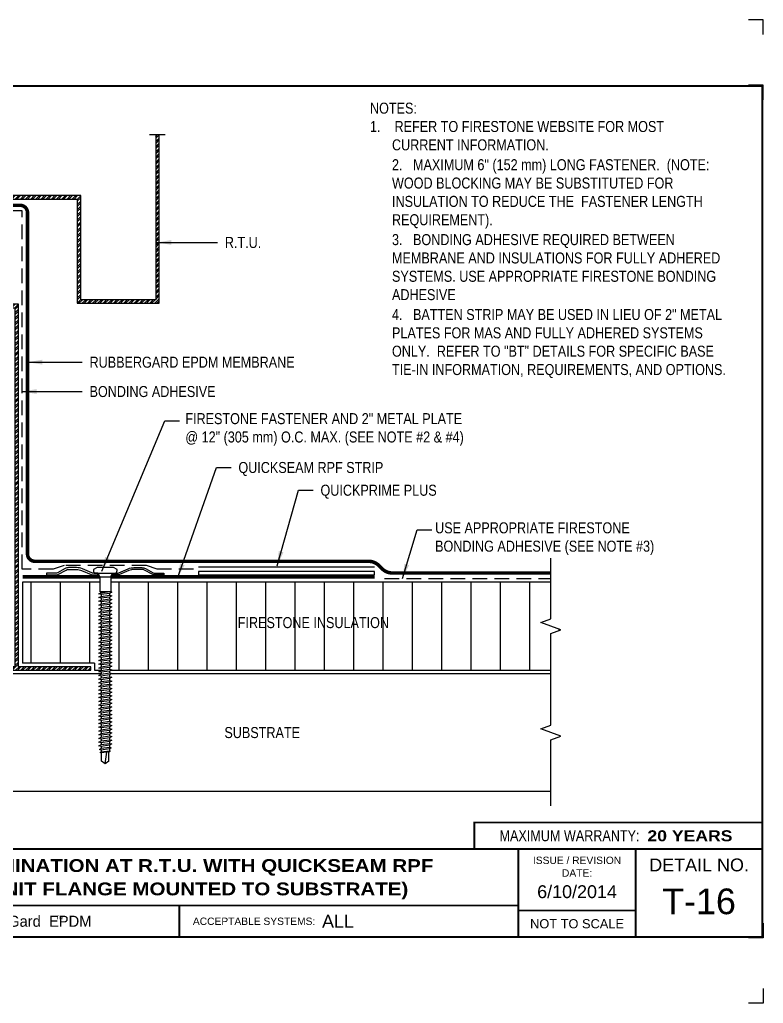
# Model space of a CAD drawing. Header units: inches. Extents: x 299.4 to 319.5, y -94.6 to -77.9.
# Drawn here: x 306.8 to 319.48, y -94.63 to -77.87 of the extents above; entities that cross this region are included whole.
import ezdxf
from ezdxf.enums import TextEntityAlignment as Align

# ---------------------------------------------------------------- set-up
doc = ezdxf.new("R2010")
doc.units = ezdxf.units.IN
doc.header["$MEASUREMENT"] = 0
doc.linetypes.add('HIDDEN', pattern=[0.375, 0.25, -0.125])
doc.layers.get('0').update_dxf_attribs({"linetype": 'CONTINUOUS'})
doc.layers.get('DEFPOINTS').update_dxf_attribs({"linetype": 'CONTINUOUS'})
for name, color, linetype in [('FSBP-ACCESSORY-FIRESTONE', 7, 'CONTINUOUS'), ('FSBP-ACCESSORY-OTHER', 7, 'CONTINUOUS'), ('FSBP-ADHESIVE', 1, 'HIDDEN'), ('FSBP-ANNO-NOTE', 7, 'CONTINUOUS'), ('FSBP-INSULATION', 7, 'CONTINUOUS'), ('FSBP-MEMBRANE', 7, 'CONTINUOUS'), ('FSBP-SUBSTRATE-GENERIC', 9, 'CONTINUOUS'), ('FSBP-TTLB', 7, 'CONTINUOUS'), ('FSBP-TTLB-BORDER', 7, 'CONTINUOUS'), ('FSBP-TTLB-TEXT', 7, 'CONTINUOUS')]:
    doc.layers.add(name, color=color, linetype=linetype)
doc.styles.add('FSBP_ARIAL', font='arial.ttf')
doc.styles.add('FSBP_ARIAL_BOLD', font='')
doc.styles.add('FSBP_ARIAL_NAR', font='ARIALN.TTF')
doc.styles.add('FSBP_BANKGOTHIC', font='bgothm.ttf')
doc.styles.get('FSBP_ARIAL_BOLD').set_extended_font_data('Arial Black')
doc.linetypes.add('ZIGZAG', pattern='A,0.0001,-0.2,[131,ltypeshp.shx,S=0.2,R=0,X=-0.2,Y=0],-0.4,[131,ltypeshp.shx,S=0.2,R=180,X=0.2,Y=0],-0.2', length=0.8001)
doc.dimstyles.new('FSBP-LEADER', dxfattribs={"dimtxt": 0.1875, "dimasz": 0.25, "dimexe": 0.0625, "dimexo": 0.125, "dimgap": 0.125, "dimtad": 0, "dimtih": 1, "dimtoh": 1, "dimdec": 4, "dimzin": 0, "dimdsep": 46, "dimlunit": 4, "dimtxsty": 'FSBP_ARIAL_NAR', "dimcen": 0.09375, "dimclrd": 256, "dimclre": 256, "dimclrt": 256, "dimadec": 0, "dimazin": 0, "dimtfac": 1, "dimtdec": 4, "dimtofl": 0, "dimtmove": 0, "dimatfit": 3, "dimfxl": 1, "dimtolj": 1, "dimtzin": 0, "dimlwd": -1, "dimlwe": -1, "dimarcsym": 0})

# ---------------------------------------------------------------- blocks, each defined once
blk = doc.blocks.new('TTLB-EPDM_2')
at = {"layer": 'DEFPOINTS', "linetype": 'Continuous', "ltscale": 1.75}
for points in [[(20.01562500000003, 13.88083333333333), (20.01562500000003, 14.13083333333333), (19.76562500000003, 14.13083333333333)], [(20.01562500000003, -2.380833333333342), (20.01562500000003, -2.630833333333342), (19.76562500000003, -2.630833333333342)]]:
    blk.add_lwpolyline(points, dxfattribs=at)
at = {"layer": 'DEFPOINTS', "color": 1}
for points in [[(20.015625, 12.765625), (20.015625, 13.015625), (19.765625, 13.015625)], [(20.015625, -1.265625), (20.015625, -1.515625), (19.765625, -1.515625)]]:
    blk.add_lwpolyline(points, dxfattribs=at)
at = {"layer": 'FSBP-TTLB', "const_width": 0.03125}
blk.add_lwpolyline([(15.09028770518938, 0), (20, 0), (20, 0.4512598240669945), (15.09028770518938, 0.4512598240669945)], close=True, dxfattribs=at)
for points in [[(0, 0), (0, -1.5), (20, -1.5), (20, 0), (0, 0)], [(15.84028770518938, 0), (15.84028770518938, -0.9643749050531198)], [(17.84110496735593, 0), (17.84110496735593, -1.5)], [(20, 0), (20, -1.5)], [(4.825208527206769, -0.9643749050531198), (15.84028770518938, -0.9643749050531198)], [(15.84028770518938, -0.9643749050531198), (15.84028770518938, -1.5)], [(15.84028770518938, -1.048740175933006), (17.84110496735593, -1.048740175933006)]]:
    blk.add_lwpolyline(points, dxfattribs=at)
at = {"layer": 'FSBP-TTLB-BORDER', "const_width": 0.03125}
blk.add_lwpolyline([(20, 0), (20, 13), (0, 13), (0, 0)], dxfattribs=at)
at = {"layer": 'FSBP-TTLB-TEXT', "const_width": 0.03125}
blk.add_lwpolyline([(10.06152282927678, -0.9643749050531198), (10.06152282927678, -1.5)], dxfattribs=at)
at = {"layer": 'FSBP-TTLB-TEXT', "style": 'FSBP_ARIAL_NAR'}
blk.add_text('MAXIMUM WARRANTY:', height=0.1875, dxfattribs=at).set_placement((17.90516569312837, 0.2256299120335257), align=Align.MIDDLE_RIGHT)
at = {"layer": 'FSBP-TTLB-TEXT'}
for s, height, style, p in [('ISSUE / REVISION', 0.125, 'FSBP_ARIAL', (16.84069633627263, -0.1938496373466023)), ('DETAIL NO.', 0.21875, 'FSBP_ARIAL', (18.92055248367797, -0.2724398367368792)), ('DATE:', 0.125, 'FSBP_ARIAL', (16.84069633627263, -0.409973105348854)), ('RubberGard  EPDM', 0.1875, 'FSBP_BANKGOTHIC', (7.443365678241776, -1.23218745252656)), ('TM', 0.0625, 'FSBP_BANKGOTHIC', (8.023397742165457, -1.169706269210366)), ('NOT TO SCALE', 0.15625, 'FSBP_ARIAL', (16.84069633627263, -1.274370087966503))]:
    blk.add_text(s, height=height, dxfattribs=dict(at, style=style)).set_placement(p, align=Align.MIDDLE_CENTER)
at = {"layer": 'FSBP-TTLB-TEXT', "style": 'FSBP_ARIAL'}
blk.add_text('ACCEPTABLE SYSTEMS:', height=0.125, dxfattribs=at).set_placement((10.29281281591562, -1.23218745252656), align=Align.MIDDLE_LEFT)
at = {"layer": 'FSBP-TTLB-TEXT'}
for tag, height, style, p in [('MAXIMUM_WARRANTY', 0.1875, 'FSBP_ARIAL_BOLD', (18.03987100774941, 0.2240244307510579)), ('ACCPT_SYSTEMS', 0.21875, 'FSBP_ARIAL', (12.49438170418193, -1.23218745252656))]:
    blk.add_attdef(tag, text='', height=height, dxfattribs=dict(at, style=style)).set_placement(p, align=Align.MIDDLE_LEFT)
for tag, height, style, p in [('DETAIL_DESCP_LINE_1', 0.21875, 'FSBP_ARIAL_BOLD', (10.33118450231211, -0.2831249841755152)), ('DETAIL_DESCP_LINE_2', 0.21875, 'FSBP_ARIAL_BOLD', (10.33118450231211, -0.6812499208775904)), ('ISSUE_REV_DATE', 0.21875, 'FSBP_ARIAL', (16.84069633627263, -0.7282559425942452)), ('DETAIL_NUMBER', 0.4375, 'FSBP_ARIAL', (18.91941590748775, -0.8931630692489421))]:
    blk.add_attdef(tag, text='', height=height, dxfattribs=dict(at, style=style)).set_placement(p, align=Align.MIDDLE_CENTER)
blk = doc.blocks.new('FSBP_AP_FASTENER_01')
at = {"layer": 'FSBP-ACCESSORY-FIRESTONE'}
for p, q in [((-0.125, 0.04849224421338505), (-0.09375, -0.01400775578661495)), ((0.09375, -0.01400775578661495), (0.125, 0.04849224421338505)), ((-0.09375, -0.01400775578661495), (-0.09375, -0.264007755786615)), ((-0.09375, -0.01400775578661495), (0.09375, -0.01400775578661495)), ((0.09375, -0.01400775578661495), (0.09375, -0.264007755786615)), ((-0.09375, -0.264007755786615), (-0.0703125, -0.2840970415008996)), ((-0.0703125, -0.3156643085181585), (-0.0703125, -0.3472315755354103)), ((0.0703125, -0.2955750228038667), (0.0703125, -0.3271422898211327)), ((-0.0703125, -0.3787988425526763), (-0.0703125, -0.410366109569928)), ((-0.0703125, -0.4419333765871798), (-0.0703125, -0.4735006436044458)), ((0.0703125, -0.3587095568383845), (0.0703125, -0.3902768238556433)), ((0.0703125, -0.4218440908729022), (0.0703125, -0.453411357890154)), ((0.0703125, -0.4849786249074128), (0.0703125, -0.5165458919246717)), ((-0.0703125, -0.5050679106216975), (-0.0703125, -0.5366351776389564)), ((-0.0703125, -0.5682024446562153), (-0.0703125, -0.599769711673467)), ((-0.0703125, -0.631336978690733), (-0.0703125, -0.6629042457079848)), ((0.0703125, -0.5481131589419235), (0.0703125, -0.5796804259591894)), ((0.0703125, -0.6112476929764412), (0.0703125, -0.6428149599937001)), ((-0.0703125, -0.6944715127252366), (-0.0703125, -0.7260387797425025)), ((-0.0703125, -0.7576060467597543), (-0.0703125, -0.7891733137770132)), ((-0.0703125, -0.820740580794272), (-0.0703125, -0.8523078478115238)), ((0.0703125, -0.674382227010959), (0.0703125, -0.7059494940282107)), ((0.0703125, -0.7375167610454696), (0.0703125, -0.7690840280627285)), ((0.0703125, -0.8006512950799802), (0.0703125, -0.8322185620972462)), ((-0.0703125, -0.8838751148287898), (-0.0703125, -0.9154423818460415)), ((-0.0703125, -0.9470096488632933), (-0.0703125, -0.9785769158805593)), ((0.0703125, -0.863785829114498), (0.0703125, -0.8953530961317568)), ((0.0703125, -0.9269203631490157), (0.0703125, -0.9584876301662675)), ((0.0703125, -0.9900548971835264), (0.0703125, -1.021622164200785)), ((-0.0703125, -1.010144182897811), (-0.0703125, -1.04171144991507)), ((-0.0703125, -1.073278716932329), (-0.0703125, -1.104845983949581)), ((-0.0703125, -1.136413250966847), (-0.0703125, -1.167980517984098)), ((0.0703125, -1.053189431218037), (0.0703125, -1.084756698235303)), ((0.0703125, -1.116323965252555), (0.0703125, -1.147891232269814)), ((-0.0703125, -1.19954778500135), (-0.0703125, -1.231115052018616)), ((-0.0703125, -1.262682319035868), (-0.0703125, -1.294249586053127)), ((-0.0703125, -1.325816853070386), (-0.0703125, -1.357384120087637)), ((0.0703125, -1.179458499287072), (0.0703125, -1.211025766304324)), ((0.0703125, -1.242593033321583), (0.0703125, -1.274160300338842)), ((0.0703125, -1.305727567356094), (0.0703125, -1.33729483437336)), ((-0.0703125, -1.388951387104903), (-0.0703125, -1.420518654122155)), ((-0.0703125, -1.452085921139407), (-0.0703125, -1.483653188156673)), ((0.0703125, -1.368862101390611), (0.0703125, -1.40042936840787)), ((0.0703125, -1.431996635425129), (0.0703125, -1.463563902442381)), ((0.0703125, -1.49513116945964), (0.0703125, -1.526698436476899)), ((-0.0703125, -1.515220455173925), (-0.0703125, -1.546787722191183)), ((-0.0703125, -1.578354989208442), (-0.0703125, -1.609922256225694)), ((-0.0703125, -1.64148952324296), (-0.0703125, -1.673056790260212)), ((0.0703125, -1.558265703494151), (0.0703125, -1.589832970511416)), ((0.0703125, -1.621400237528668), (0.0703125, -1.652967504545927)), ((-0.0703125, -1.704624057277464), (-0.0703125, -1.73619132429473)), ((-0.0703125, -1.767758591311981), (-0.0703125, -1.79932585832924)), ((-0.0703125, -1.830893125346499), (-0.0703125, -1.862460392363751)), ((0.0703125, -1.684534771563186), (0.0703125, -1.716102038580438)), ((0.0703125, -1.747669305597697), (0.0703125, -1.779236572614955)), ((0.0703125, -1.810803839632207), (0.0703125, -1.842371106649473)), ((-0.0703125, -1.894027659381017), (-0.0703125, -1.925594926398269)), ((-0.0703125, -1.95716219341552), (-0.0703125, -1.988729460432786)), ((0.0703125, -1.873938373666725), (0.0703125, -1.905505640683984)), ((0.0703125, -1.937072907701243), (0.0703125, -1.968640174718495)), ((0.0703125, -2.000207441735753), (0.0703125, -2.031774708753012)), ((-0.0703125, -2.020296727450038), (-0.0703125, -2.051863994467297)), ((-0.0703125, -2.083431261484556), (-0.0703125, -2.114998528501808)), ((-0.0703125, -2.146565795519074), (-0.0703125, -2.178133062536325)), ((0.0703125, -2.063341975770264), (0.0703125, -2.09490924278753)), ((0.0703125, -2.126476509804782), (0.0703125, -2.158043776822041)), ((-0.0703125, -2.209700329553577), (-0.0703125, -2.241267596570843)), ((-0.0703125, -2.272834863588095), (-0.0703125, -2.304402130605354)), ((-0.0703125, -2.335969397622613), (-0.0703125, -2.367536664639864)), ((0.0703125, -2.189611043839299), (0.0703125, -2.221178310856551)), ((0.0703125, -2.25274557787381), (0.0703125, -2.284312844891069)), ((0.0703125, -2.315880111908321), (0.0703125, -2.347447378925587)), ((-0.0703125, -2.39910393165713), (-0.0703125, -2.430671198674382)), ((-0.0703125, -2.462238465691634), (-0.0703125, -2.4938057327089)), ((0.0703125, -2.379014645942839), (0.0703125, -2.410581912960097)), ((0.0703125, -2.442149179977356), (0.0703125, -2.473716446994608)), ((0.0703125, -2.505283714011867), (0.0703125, -2.536850981029126)), ((-0.0703125, -2.525372999726152), (-0.0703125, -2.55694026674341)), ((-0.0703125, -2.588507533760669), (-0.0703125, -2.620074800777921)), ((-0.0703125, -2.651642067795187), (-0.0703125, -2.683209334812439)), ((0.0703125, -2.568418248046378), (0.0703125, -2.599985515063644)), ((0.0703125, -2.631552782080895), (0.0703125, -2.663120049098154)), ((-0.0703125, -2.714776601829691), (-0.0703125, -2.746343868846957)), ((-0.0703125, -2.777911135864208), (-0.0703125, -2.809478402881467)), ((-0.0703125, -2.841045669898726), (-0.0703125, -2.872612936915978)), ((0.0703125, -2.694687316115413), (0.0703125, -2.726254583132665)), ((0.0703125, -2.757821850149924), (0.0703125, -2.789389117167183)), ((0.0703125, -2.820956384184434), (0.0703125, -2.8525236512017)), ((-0.0703125, -2.904180203933244), (-0.0703125, -2.935747470950496)), ((-0.0703125, -2.967314737967747), (-0.0703125, -2.998882004985013)), ((-0.0625, -3.154632755786622), (-0.0625, -3.013549567065063)), ((0, -3.201507755786615), (0.02460623630038583, -3.00110581902215)), ((0.0625, -3.154632755786601), (0.0625, -2.995692424207924)), ((0.0703125, -2.884090918218952), (0.0703125, -2.915658185236211)), ((0.0703125, -2.94722545225347), (0.0703125, -2.978792719270722)), ((0, -3.201507755786615), (-0.06250000000001421, -3.154632755786615)), ((0.0625, -3.154632755786615), (0, -3.201507755786615))]:
    blk.add_line(p, q, dxfattribs=at)
blk.add_lwpolyline([(0.1875, 0.04849224421338505, 0.1250000000000271), (0.203125, 0.110992244213385), (0.140625, 0.142242244213385), (-0.140625, 0.142242244213385), (-0.203125, 0.110992244213385, 0.1250000000000271), (-0.1875, 0.04849224421338505)], format="xyb", close=True, dxfattribs=at)
for points in [[(-0.109375, -0.3054610321523867), (-0.0703125, -0.2840970415008996), (0.0703125, -0.264007755786615), (0.109375, -0.2742110321523867), (0.0703125, -0.2955750228038667), (-0.0703125, -0.3156643085181585)], [(-0.109375, -0.3685955661869045), (-0.0703125, -0.3472315755354103), (0.0703125, -0.3271422898211327), (0.109375, -0.3373455661869045), (0.0703125, -0.3587095568383845), (-0.0703125, -0.3787988425526763)], [(-0.109375, -0.431730100221408), (-0.0703125, -0.410366109569928), (0.0703125, -0.3902768238556433), (0.109375, -0.400480100221408), (0.0703125, -0.4218440908729022), (-0.0703125, -0.4419333765871798)], [(-0.109375, -0.4948646342559258), (-0.0703125, -0.4735006436044458), (0.0703125, -0.453411357890154), (0.109375, -0.4636146342559258), (0.0703125, -0.4849786249074128), (-0.0703125, -0.5050679106216975)], [(-0.109375, -0.5579991682904435), (-0.0703125, -0.5366351776389564), (0.0703125, -0.5165458919246717), (0.109375, -0.5267491682904435), (0.0703125, -0.5481131589419235), (-0.0703125, -0.5682024446562153)], [(-0.109375, -0.6211337023249612), (-0.0703125, -0.599769711673467), (0.0703125, -0.5796804259591894), (0.109375, -0.5898837023249612), (0.0703125, -0.6112476929764412), (-0.0703125, -0.631336978690733)], [(-0.109375, -0.6842682363594648), (-0.0703125, -0.6629042457079848), (0.0703125, -0.6428149599937001), (0.109375, -0.6530182363594648), (0.0703125, -0.674382227010959), (-0.0703125, -0.6944715127252366)], [(-0.109375, -0.7474027703939825), (-0.0703125, -0.7260387797425025), (0.0703125, -0.7059494940282107), (0.109375, -0.7161527703939825), (0.0703125, -0.7375167610454696), (-0.0703125, -0.7576060467597543)], [(-0.109375, -0.8105373044285002), (-0.0703125, -0.7891733137770132), (0.0703125, -0.7690840280627285), (0.109375, -0.7792873044285002), (0.0703125, -0.8006512950799802), (-0.0703125, -0.820740580794272)], [(-0.109375, -0.873671838463018), (-0.0703125, -0.8523078478115238), (0.0703125, -0.8322185620972462), (0.109375, -0.842421838463018), (0.0703125, -0.863785829114498), (-0.0703125, -0.8838751148287898)], [(-0.109375, -0.9368063724975215), (-0.0703125, -0.9154423818460415), (0.0703125, -0.8953530961317568), (0.109375, -0.9055563724975215), (0.0703125, -0.9269203631490157), (-0.0703125, -0.9470096488632933)], [(-0.109375, -0.9999409065320393), (-0.0703125, -0.9785769158805593), (0.0703125, -0.9584876301662675), (0.109375, -0.9686909065320393), (0.0703125, -0.9900548971835264), (-0.0703125, -1.010144182897811)], [(-0.109375, -1.063075440566557), (-0.0703125, -1.04171144991507), (0.0703125, -1.021622164200785), (0.109375, -1.031825440566557), (0.0703125, -1.053189431218037), (-0.0703125, -1.073278716932329)], [(-0.109375, -1.126209974601075), (-0.0703125, -1.104845983949581), (0.0703125, -1.084756698235303), (0.109375, -1.094959974601075), (0.0703125, -1.116323965252555), (-0.0703125, -1.136413250966847)], [(-0.109375, -1.189344508635578), (-0.0703125, -1.167980517984098), (0.0703125, -1.147891232269814), (0.109375, -1.158094508635578), (0.0703125, -1.179458499287072), (-0.0703125, -1.19954778500135)], [(-0.109375, -1.252479042670096), (-0.0703125, -1.231115052018616), (0.0703125, -1.211025766304324), (0.109375, -1.221229042670096), (0.0703125, -1.242593033321583), (-0.0703125, -1.262682319035868)], [(-0.109375, -1.315613576704614), (-0.0703125, -1.294249586053127), (0.0703125, -1.274160300338842), (0.109375, -1.284363576704614), (0.0703125, -1.305727567356094), (-0.0703125, -1.325816853070386)], [(-0.109375, -1.378748110739132), (-0.0703125, -1.357384120087637), (0.0703125, -1.33729483437336), (0.109375, -1.347498110739132), (0.0703125, -1.368862101390611), (-0.0703125, -1.388951387104903)], [(-0.109375, -1.441882644773635), (-0.0703125, -1.420518654122155), (0.0703125, -1.40042936840787), (0.109375, -1.410632644773635), (0.0703125, -1.431996635425129), (-0.0703125, -1.452085921139407)], [(-0.109375, -1.505017178808153), (-0.0703125, -1.483653188156673), (0.0703125, -1.463563902442381), (0.109375, -1.473767178808153), (0.0703125, -1.49513116945964), (-0.0703125, -1.515220455173925)], [(-0.109375, -1.568151712842671), (-0.0703125, -1.546787722191183), (0.0703125, -1.526698436476899), (0.109375, -1.536901712842671), (0.0703125, -1.558265703494151), (-0.0703125, -1.578354989208442)], [(-0.109375, -1.631286246877188), (-0.0703125, -1.609922256225694), (0.0703125, -1.589832970511416), (0.109375, -1.600036246877188), (0.0703125, -1.621400237528668), (-0.0703125, -1.64148952324296)], [(-0.109375, -1.694420780911692), (-0.0703125, -1.673056790260212), (0.0703125, -1.652967504545927), (0.109375, -1.663170780911692), (0.0703125, -1.684534771563186), (-0.0703125, -1.704624057277464)], [(-0.109375, -1.75755531494621), (-0.0703125, -1.73619132429473), (0.0703125, -1.716102038580438), (0.109375, -1.72630531494621), (0.0703125, -1.747669305597697), (-0.0703125, -1.767758591311981)], [(-0.109375, -1.820689848980727), (-0.0703125, -1.79932585832924), (0.0703125, -1.779236572614955), (0.109375, -1.789439848980727), (0.0703125, -1.810803839632207), (-0.0703125, -1.830893125346499)], [(-0.109375, -1.883824383015245), (-0.0703125, -1.862460392363751), (0.0703125, -1.842371106649473), (0.109375, -1.852574383015245), (0.0703125, -1.873938373666725), (-0.0703125, -1.894027659381017)], [(-0.109375, -1.946958917049749), (-0.0703125, -1.925594926398269), (0.0703125, -1.905505640683984), (0.109375, -1.915708917049749), (0.0703125, -1.937072907701243), (-0.0703125, -1.95716219341552)], [(-0.109375, -2.010093451084266), (-0.0703125, -1.988729460432786), (0.0703125, -1.968640174718495), (0.109375, -1.978843451084266), (0.0703125, -2.000207441735753), (-0.0703125, -2.020296727450038)], [(-0.109375, -2.073227985118784), (-0.0703125, -2.051863994467297), (0.0703125, -2.031774708753012), (0.109375, -2.041977985118784), (0.0703125, -2.063341975770264), (-0.0703125, -2.083431261484556)], [(-0.109375, -2.136362519153302), (-0.0703125, -2.114998528501808), (0.0703125, -2.09490924278753), (0.109375, -2.105112519153302), (0.0703125, -2.126476509804782), (-0.0703125, -2.146565795519074)], [(-0.109375, -2.199497053187805), (-0.0703125, -2.178133062536325), (0.0703125, -2.158043776822041), (0.109375, -2.168247053187805), (0.0703125, -2.189611043839299), (-0.0703125, -2.209700329553577)], [(-0.109375, -2.262631587222323), (-0.0703125, -2.241267596570843), (0.0703125, -2.221178310856551), (0.109375, -2.231381587222323), (0.0703125, -2.25274557787381), (-0.0703125, -2.272834863588095)], [(-0.109375, -2.325766121256841), (-0.0703125, -2.304402130605354), (0.0703125, -2.284312844891069), (0.109375, -2.294516121256841), (0.0703125, -2.315880111908321), (-0.0703125, -2.335969397622613)], [(-0.109375, -2.388900655291359), (-0.0703125, -2.367536664639864), (0.0703125, -2.347447378925587), (0.109375, -2.357650655291359), (0.0703125, -2.379014645942839), (-0.0703125, -2.39910393165713)], [(-0.109375, -2.452035189325862), (-0.0703125, -2.430671198674382), (0.0703125, -2.410581912960097), (0.109375, -2.420785189325862), (0.0703125, -2.442149179977356), (-0.0703125, -2.462238465691634)], [(-0.109375, -2.51516972336038), (-0.0703125, -2.4938057327089), (0.0703125, -2.473716446994608), (0.109375, -2.48391972336038), (0.0703125, -2.505283714011867), (-0.0703125, -2.525372999726152)], [(-0.109375, -2.578304257394898), (-0.0703125, -2.55694026674341), (0.0703125, -2.536850981029126), (0.109375, -2.547054257394898), (0.0703125, -2.568418248046378), (-0.0703125, -2.588507533760669)], [(-0.109375, -2.641438791429415), (-0.0703125, -2.620074800777921), (0.0703125, -2.599985515063644), (0.109375, -2.610188791429415), (0.0703125, -2.631552782080895), (-0.0703125, -2.651642067795187)], [(-0.109375, -2.704573325463919), (-0.0703125, -2.683209334812439), (0.0703125, -2.663120049098154), (0.109375, -2.673323325463919), (0.0703125, -2.694687316115413), (-0.0703125, -2.714776601829691)], [(-0.109375, -2.767707859498437), (-0.0703125, -2.746343868846957), (0.0703125, -2.726254583132665), (0.109375, -2.736457859498437), (0.0703125, -2.757821850149924), (-0.0703125, -2.777911135864208)], [(-0.109375, -2.830842393532954), (-0.0703125, -2.809478402881467), (0.0703125, -2.789389117167183), (0.109375, -2.799592393532954), (0.0703125, -2.820956384184434), (-0.0703125, -2.841045669898726)], [(-0.109375, -2.893976927567472), (-0.0703125, -2.872612936915978), (0.0703125, -2.8525236512017), (0.109375, -2.862726927567472), (0.0703125, -2.884090918218952), (-0.0703125, -2.904180203933244)], [(-0.099609375, -2.955716372316267), (-0.0703125, -2.935747470950496), (0.0703125, -2.915658185236211), (0.099609375, -2.927256550887698), (0.0703125, -2.94722545225347), (-0.0703125, -2.967314737967747)], [(-0.0849609375, -3.008866455667892), (-0.0703125, -2.998882004985013), (0.0703125, -2.978792719270722), (0.0849609375, -2.984591902096462), (0.0703125, -2.994576352779355), (-0.0703125, -3.014665638493632)]]:
    blk.add_lwpolyline(points, close=True, dxfattribs=at)
blk.add_lwpolyline([(-0.09375, -0.264007755786615), (0.09375, -0.264007755786615)], dxfattribs=at)
blk = doc.blocks.new('FSBP_AP_FASTENER_W_2inPLATE_1')
blk.add_line((-0.125, 0.03125), (0.125, 0.03125))
at = {"layer": 'FSBP-ACCESSORY-FIRESTONE'}
for p, q in [((-0.125, 0), (-0.109375, 0)), ((0.125, 0), (0.1093749999999858, 0))]:
    blk.add_line(p, q, dxfattribs=at)
for points in [[(-1, 0), (-0.8440621258972953, 0, 0.125489241710454), (-0.7991697386460004, 0.01144729003925704), (-0.6692681354566616, 0.08230270996074296, -0.1254892417105026), (-0.6243757482053525, 0.09375), (-0.4888144254886129, 0.09375, -0.1015700823222099), (-0.4026445789244235, 0.07606297531646078), (-0.24285132786963, 0.007580153435810644, 0.1015700823222143), (-0.2059213936278326, 0), (-0.125, 0), (-0.125, 0.03125), (-0.2059213936278326, 0.03125, -0.1015700823222341), (-0.2305413497890356, 0.03630343562389271), (-0.3903346008438291, 0.1047862575045144, 0.1015700823222067), (-0.4888144254886129, 0.125), (-0.6243757482053525, 0.125, 0.1254892417105185), (-0.6842322645404408, 0.109736946614305), (-0.8141338677297654, 0.0388815266928475, -0.1254892417104541), (-0.8440621258972953, 0.03125), (-1, 0.03125)], [(1, 0), (0.8440621258972953, 0, -0.125489241710454), (0.7991697386460004, 0.01144729003925704), (0.6692681354566616, 0.08230270996074296, 0.1254892417105026), (0.6243757482053525, 0.09375), (0.4888144254886129, 0.09375, 0.1015700823222099), (0.4026445789244235, 0.07606297531646078), (0.24285132786963, 0.007580153435810644, -0.1015700823222143), (0.2059213936278326, 0), (0.125, 0), (0.125, 0.03125), (0.2059213936278326, 0.03125, 0.1015700823222341), (0.2305413497890356, 0.03630343562389271), (0.3903346008438291, 0.1047862575045144, -0.1015700823222067), (0.4888144254886129, 0.125), (0.6243757482053525, 0.125, -0.1254892417105185), (0.6842322645404408, 0.109736946614305), (0.8141338677297654, 0.0388815266928475, 0.1254892417104541), (0.8440621258972953, 0.03125), (1, 0.03125)]]:
    blk.add_lwpolyline(points, format="xyb", close=True, dxfattribs=at)
blk.add_blockref('FSBP_AP_FASTENER_01', (0, -0.01724224421337794), dxfattribs=at)

msp = doc.modelspace()

# ---------------------------------------------------------------- hatches: boundary and pattern name
at = {"layer": 'FSBP-ACCESSORY-OTHER'}
h = msp.add_hatch(dxfattribs=at)
h.set_pattern_fill('STEEL', color=256, scale=0.5, style=0)
h.set_pattern_definition([(45, (65.85998387560076, -35.0947992979836), (-0.04419417382415922, 0.04419417382415922), []), (45, (65.85998387560076, -35.0635492979836), (-0.04419417382415922, 0.04419417382415922), [])])
h.paths.add_polyline_path([(307.8432450588166, -80.86882003694359), (304.0695033945602, -80.86882003694373), (304.0695033945602, -80.92882003694376), (307.7832450588166, -80.92882003694353), (307.7832450588166, -82.70124418268944), (309.1822450614783, -82.70124418268946), (309.1822450614783, -79.83315241953926), (309.1222450614783, -79.83315241953929), (309.1222450614782, -82.64124418268946), (307.8432450588166, -82.64124418268943)])
h = msp.add_hatch(dxfattribs=at)
h.set_pattern_fill('STEEL', color=256, scale=0.5, style=0)
h.set_pattern_definition([(45, (44, -35.02333333333328), (-0.04419417382415922, 0.04419417382415922), []), (45, (44, -34.99208333333328), (-0.04419417382415922, 0.04419417382415922), [])])
h.paths.add_polyline_path([(308.0176413035462, -88.8949741853608), (306.7832450588167, -88.8949741853608), (306.7832450588167, -82.71835401884046), (305.1007450588166, -82.71835401884046), (305.1007450588166, -83.21835401884046), (305.1607450588166, -83.21835401884044), (305.1607450588166, -82.77835401884046), (306.7232450588166, -82.77835401884046), (306.7232450588166, -88.89497418536078), (305.1607450588166, -88.89497418536077), (305.1607450588167, -88.4237241853608), (305.1007450588165, -88.4237241853608), (305.1007450588166, -88.95497418536068), (308.0176413035462, -88.9549741853607)])
at = {"layer": 'FSBP-INSULATION'}
h = msp.add_hatch(dxfattribs=at)
h.set_pattern_fill('LINE', color=256, scale=4, angle=90, style=0)
h.set_pattern_definition([(90, (21.99999999999994, -52.53499999999993), (-0.5, 3.061515884555943e-17), [])])
h.paths.add_polyline_path([(308.3563913035462, -87.45497418536071), (308.3563913035462, -87.60260390696678), (308.3720163035463, -87.6066852175131), (308.3329538035463, -87.62804920816455), (308.3329538035462, -87.65961647518183), (308.3720163035462, -87.66981975154762), (308.3329538035462, -87.69118374219909), (308.3329538035462, -87.72275100921635), (308.3720163035462, -87.73295428558211), (308.3329538035462, -87.75431827623362), (308.3329538035462, -87.78588554325086), (308.3720163035462, -87.79608881961663), (308.3329538035462, -87.81745281026815), (308.3329538035462, -87.84902007728539), (308.3720163035463, -87.85922335365115), (308.3329538035463, -87.88058734430257), (308.3329538035462, -87.91215461131989), (308.3720163035462, -87.92235788768568), (308.3329538035462, -87.9437218783371), (308.3329538035462, -87.97528914535442), (308.3720163035462, -87.98549242172017), (308.3329538035462, -88.00685641237166), (308.3329538035462, -88.03842367938893), (308.3720163035462, -88.04862695575468), (308.3329538035462, -88.06999094640622), (308.3329538035462, -88.10155821342343), (308.3720163035462, -88.11176148978919), (308.3329538035463, -88.1331254804407), (308.3329538035462, -88.16469274745796), (308.3720163035462, -88.17489602382373), (308.3329538035462, -88.1962600144752), (308.3329538035462, -88.22782728149247), (308.3720163035462, -88.23803055785822), (308.3329538035462, -88.25939454850973), (308.3329538035462, -88.29096181552698), (308.3720163035462, -88.30116509189276), (308.3329538035462, -88.32252908254424), (308.3329538035462, -88.35409634956149), (308.3720163035462, -88.36429962592726), (308.3329538035463, -88.38566361657871), (308.3329538035462, -88.41723088359602), (308.3720163035462, -88.42743415996178), (308.3329538035462, -88.44879815061324), (308.3329538035462, -88.48036541763052), (308.3720163035462, -88.4905686939963), (308.3329538035462, -88.51193268464779), (308.3329538035462, -88.54349995166504), (308.3720163035462, -88.5537032280308), (308.3329538035462, -88.57506721868229), (308.3329538035462, -88.60663448569954), (308.3720163035462, -88.61683776206532), (308.3329538035462, -88.63820175271675), (308.3329538035462, -88.66976901973408), (308.3720163035463, -88.67997229609983), (308.3329538035462, -88.70133628675129), (308.3329538035462, -88.73290355376858), (308.3720163035462, -88.74310683013434), (308.3329538035462, -88.76447082078585), (308.3329538035462, -88.7960380878031), (308.3720163035463, -88.80624136416887), (308.3329538035462, -88.82760535482032), (308.3329538035462, -88.85917262183759), (308.3720163035462, -88.86937589820337), (308.3329538035462, -88.89073988885487), (308.3329538035462, -88.92230715587212), (308.3720163035462, -88.9325104322379), (308.3329538035462, -88.95387442288936), (308.3329538035462, -88.95497418536078), (315.8568973075775, -88.95497418536073), (315.8568973075774, -88.32997418536074), (316.0286146462935, -88.26747418536071), (315.6851799688615, -88.14247418536071), (315.8568973075774, -88.07997418536071), (315.8568973075775, -87.45497418536071)])
h.paths.add_polyline_path([(308.1532663035463, -88.07987695575468), (308.1923288035462, -88.05851296510319), (308.1923288035462, -88.02694569808594), (308.1532663035463, -88.01674242172018), (308.1923288035462, -87.9953784310687), (308.1923288035462, -87.96381116405144), (308.1532663035462, -87.95360788768568), (308.1923288035462, -87.9322438970342), (308.1923288035462, -87.90067663001693), (308.1532663035462, -87.89047335365115), (308.1923288035462, -87.86910936299971), (308.1923288035463, -87.8375420959824), (308.1532663035462, -87.82733881961664), (308.1923288035462, -87.80597482896513), (308.1923288035462, -87.7744075619479), (308.1532663035462, -87.76420428558211), (308.1923288035462, -87.74284029493064), (308.1923288035462, -87.71127302791339), (308.1532663035462, -87.7010697515476), (308.1923288035462, -87.67970576089608), (308.1923288035462, -87.64813849387886), (308.1532663035462, -87.63793521751309), (308.1923288035462, -87.6165712268616), (308.1688913035462, -87.59648194114735), (308.1688913035462, -87.45497418536071), (306.8538913035462, -87.45497418536077), (306.8538913035461, -88.83247418536078), (308.0801413035462, -88.83247418536075), (308.0801413035461, -88.95497418536078), (308.1693313156611, -88.95497418536077), (308.1923288035462, -88.94239644158642), (308.1923288035462, -88.91082917456913), (308.1532663035462, -88.90062589820337), (308.1923288035462, -88.87926190755186), (308.1923288035462, -88.84769464053464), (308.1532663035462, -88.83749136416887), (308.1923288035463, -88.81612737351742), (308.1923288035463, -88.78456010650012), (308.1532663035463, -88.77435683013435), (308.1923288035462, -88.75299283948289), (308.1923288035463, -88.72142557246562), (308.1532663035463, -88.71122229609985), (308.1923288035462, -88.68985830544833), (308.1923288035462, -88.65829103843109), (308.1532663035462, -88.64808776206533), (308.1923288035462, -88.62672377141386), (308.1923288035462, -88.59515650439657), (308.1532663035462, -88.58495322803081), (308.1923288035462, -88.56358923737929), (308.1923288035462, -88.53202197036207), (308.1532663035462, -88.5218186939963), (308.1923288035462, -88.50045470334483), (308.1923288035463, -88.46888743632756), (308.1532663035462, -88.45868415996179), (308.1923288035462, -88.4373201693103), (308.1923288035462, -88.40575290229305), (308.1532663035462, -88.39554962592726), (308.1923288035462, -88.37418563527575), (308.1923288035462, -88.34261836825853), (308.1532663035462, -88.33241509189274), (308.1923288035463, -88.31105110124123), (308.1923288035463, -88.27948383422401), (308.1532663035463, -88.26928055785822), (308.1923288035462, -88.24791656720677), (308.1923288035462, -88.2163493001895), (308.1532663035462, -88.20614602382372), (308.1923288035462, -88.18478203317224), (308.1923288035462, -88.15321476615499), (308.1532663035462, -88.1430114897892), (308.1923288035462, -88.12164749913774), (308.1923288035462, -88.09008023212047)])
h.paths.add_polyline_path([(310.4724249160666, -88.28917737431027), (313.147113695057, -88.28917737431027), (313.147113695057, -87.9981430973662), (310.4724249160666, -87.9981430973662)], flags=24)

# ---------------------------------------------------------------- linework, layer by layer
at = {"layer": 'FSBP-ACCESSORY-OTHER'}
msp.add_line((309.2856992275456, -79.83315241953925), (309.018790895411, -79.83315241953927), dxfattribs=at)
at = {"layer": 'FSBP-ACCESSORY-OTHER', "linetype": 'Continuous'}
for points in [[(304.0695033945602, -80.92882003694375), (307.7832450588166, -80.92882003694353), (307.7832450588166, -82.70124418268944), (309.1822450614783, -82.70124418268945), (309.1822450614783, -79.83315241953926), (309.1222450614782, -79.83315241953926), (309.1222450614782, -82.64124418268945), (307.8432450588166, -82.64124418268943), (307.8432450588166, -80.86882003694359), (304.0695033945602, -80.86882003694373)], [(308.0176413035462, -88.8949741853608), (306.7832450588167, -88.8949741853608), (306.7832450588167, -82.71835401884046), (305.1007450588166, -82.71835401884046), (305.1007450588166, -83.21835401884046), (305.1607450588166, -83.21835401884044), (305.1607450588166, -82.77835401884046), (306.7232450588166, -82.77835401884046), (306.7232450588166, -88.89497418536078), (305.1607450588166, -88.89497418536077), (305.1607450588167, -88.4237241853608), (305.1007450588165, -88.4237241853608), (305.1007450588166, -88.95497418536068), (308.0176413035462, -88.9549741853607), (308.0176413035462, -88.8949741853608)]]:
    msp.add_lwpolyline(points, close=True, dxfattribs=at)
at = {"layer": 'FSBP-ADHESIVE', "linetype": 'ZIGZAG', "ltscale": 0.17}
msp.add_line((309.8538913035462, -87.19287323676555), (312.8538913035462, -87.19287323676555), dxfattribs=at)
at = {"layer": 'FSBP-ADHESIVE', "linetype": 'HIDDEN'}
msp.add_line((313.0190563464911, -87.39247418536071), (315.8568973075775, -87.39247418536071), dxfattribs=at)
msp.add_lwpolyline([(309.7642150864872, -87.23395291122803), (309.1497607889339, -87.23395291122803), (308.9627348565356, -87.16842503100828), (307.5625477505568, -87.16842503100828), (307.3755218181585, -87.23395291122803), (306.843369381509, -87.23395291122803), (306.843369381509, -81.12697969614808), (305.1007450588166, -81.1269796961493)], dxfattribs=at)
at = {"layer": 'FSBP-INSULATION'}
for q in [(306.8538913035462, -88.83247418536077), (308.0801413035461, -88.95497418536077)]:
    msp.add_line((308.0801413035462, -88.83247418536077), q, dxfattribs=at)
at = {"layer": 'FSBP-INSULATION', "linetype": 'Continuous'}
msp.add_lwpolyline([(315.8568973075775, -88.95497418536071), (315.8568973075774, -88.32997418536071), (316.0286146462934, -88.26747418536071), (315.6851799688615, -88.14247418536071), (315.8568973075774, -88.07997418536071), (315.8568973075775, -87.04872418536077)], dxfattribs=at)
at = {"layer": 'FSBP-INSULATION'}
for points in [[(306.8538913035462, -87.45497418536077), (306.8538913035462, -87.45497418536077), (306.8538913035462, -88.83247418536077), (306.8538913035462, -88.83247418536077)], [(308.1688913035462, -87.45497418536071), (306.8538913035462, -87.45497418536077)], [(315.8568973075775, -87.45497418536071), (308.3563913035462, -87.45497418536071)], [(308.0801413035461, -88.95497418536077), (308.1923288035462, -88.95497418536077)], [(308.362469155024, -88.95497418536077), (315.8568973075775, -88.95497418536071)]]:
    msp.add_lwpolyline(points, dxfattribs=at)
at = {"layer": 'FSBP-MEMBRANE', "linetype": 'Continuous'}
msp.add_lwpolyline([(315.8568973075775, -87.29872418536077, 0.06, 0.06, 0), (313.1568196941394, -87.29872418536077, 0.06, 0.06, -0.1989123673796604), (312.9800429988427, -87.22550088065738, 0.06, 0.06, 0), (312.9271146082495, -87.17257249006413, 0.06, 0.06, 0.1989123673796589), (312.7503379129528, -87.09934918536074, 0.06, 0.06, 0), (307.0621193815089, -87.09934918536074, 0.06, 0.06, -0.4142135623730951), (306.937119381509, -86.97434918536074, 0.06, 0.06, 0), (306.9371193815091, -81.15822969614808, 0.06, 0.06, 0.4142135623731676), (306.812119381509, -81.03322969614808, 0.06, 0.06, 0), (305.1632392898362, -81.03322969614808, 0.06, 0.06, 0.4142135623731676), (305.0382392898362, -81.15822969614808, 0.06, 0.06, 0), (305.0382392898362, -81.58485014720827, 0, 0, 0)], format="xyseb", dxfattribs=at)
at = {"layer": 'FSBP-MEMBRANE'}
msp.add_lwpolyline([(309.8538913035462, -87.33247418536071), (312.8538913035462, -87.33247418536071), (312.8538913035462, -87.27247418536071), (309.8538913035462, -87.27247418536071)], close=True, dxfattribs=at)
at = {"layer": 'FSBP-MEMBRANE', "const_width": 0.06}
for points in [[(306.8538913035462, -87.36247418536071), (308.1688913035462, -87.36247418536071)], [(308.3563913035462, -87.36247418536071), (312.8538913035462, -87.36247418536071)]]:
    msp.add_lwpolyline(points, dxfattribs=at)
at = {"layer": 'FSBP-SUBSTRATE-GENERIC'}
for points in [[(315.8568973075775, -91.26747418536071), (315.8568973075774, -90.14247418536071), (316.0286146462934, -90.07997418536071), (315.6851799688615, -89.95497418536071), (315.8568973075774, -89.89247418536071), (315.8568973075775, -88.95497418536071)], [(308.1923288035462, -89.01747418536071), (305.1007450588169, -89.01747418536071), (305.1007450588169, -91.01747418536071), (315.8568973075775, -91.01747418536071)], [(315.8568973075775, -89.01747418536071), (308.3636293542644, -89.01747418536071)]]:
    msp.add_lwpolyline(points, dxfattribs=at)

# ---------------------------------------------------------------- block references
at = {"ltscale": 1.75}
msp.add_blockref('TTLB-EPDM_2', (299.4627011304548, -92.00070450356414), dxfattribs=at).add_auto_attribs({'DETAIL_DESCP_LINE_1': 'TERMINATION AT R.T.U. WITH QUICKSEAM RPF', 'DETAIL_DESCP_LINE_2': '(UNIT FLANGE MOUNTED TO SUBSTRATE)', 'ACCPT_SYSTEMS': 'ALL', 'ISSUE_REV_DATE': '6/10/2014', 'DETAIL_NUMBER': 'T-16', 'MAXIMUM_WARRANTY': '20 YEARS'})
at = {"layer": 'FSBP-ACCESSORY-FIRESTONE'}
msp.add_blockref('FSBP_AP_FASTENER_W_2inPLATE_1', (308.2626413035462, -87.33247418536071), dxfattribs=at)

# ---------------------------------------------------------------- texts
at = {"layer": 'FSBP-ANNO-NOTE', "style": 'FSBP_ARIAL_NAR'}
for s, p in [('R.T.U.', (310.3007995876545, -81.66600103522218)), ('RUBBERGARD EPDM MEMBRANE', (307.9945382984847, -83.70633007929054)), ('BONDING ADHESIVE', (307.9945382984847, -84.20633007929054)), ('QUICKSEAM RPF STRIP', (310.5316214347458, -85.50078330946589)), ('QUICKPRIME PLUS', (311.9306246480965, -85.88818016282671))]:
    msp.add_text(s, height=0.1875, dxfattribs=at).set_placement(p, align=Align.MIDDLE_LEFT)
for s, p in [('FIRESTONE INSULATION', (311.8097693055618, -88.14372418536074)), ('SUBSTRATE', (310.937269305562, -90.01747418536071))]:
    msp.add_text(s, height=0.1875, dxfattribs=at).set_placement(p, align=Align.MIDDLE_CENTER)
at = {"layer": 'FSBP-ANNO-NOTE', "char_height": 0.1875, "attachment_point": 1, "style": 'FSBP_ARIAL_NAR'}
for s, width, heights, insert in [('\\A1;NOTES:\\P\\pi-0.375,l0.375;1.    REFER TO FIRESTONE WEBSITE FOR MOST \\P\\pi0;CURRENT INFORMATION.\\P{\\H0.083333x;\\P\\pi-0.375;}2.   MAXIMUM 6" (152 mm) LONG FASTENER.  (NOTE: WOOD BLOCKING MAY BE SUBSTITUTED FOR INSULATION TO REDUCE THE  FASTENER LENGTH REQUIREMENT).\\P{\\H0.083333x;\\P}3.   BONDING ADHESIVE REQUIRED BETWEEN MEMBRANE AND INSULATIONS FOR FULLY ADHERED SYSTEMS. {\\A0;USE APPROPRIATE FIRESTONE BONDING ADHESIVE\\P\\A1;\\H0.083333x;\\P}4.   BATTEN STRIP MAY BE USED IN LIEU OF 2" METAL PLATES FOR MAS AND FULLY ADHERED SYSTEMS ONLY.  REFER TO "BT" DETAILS FOR SPECIFIC BASE TIE-IN INFORMATION, REQUIREMENTS, AND OPTIONS.  ', 6.22631990535956, [4.720081231602308], (312.7743151677896, -79.28388870429444)), ('FIRESTONE FASTENER AND 2" METAL PLATE @ 12" (305 mm) O.C. MAX. (SEE NOTE #2 & #4)', 4.966152105236688, [0.6272666497825456], (309.626870679549, -84.57476290208797))]:
    msp.add_mtext_dynamic_manual_height_columns(s, width=width, gutter_width=5, heights=heights, dxfattribs=dict(at, insert=insert))
at = {"layer": 'FSBP-ANNO-NOTE', "insert": (313.8840019591516, -86.43518890680934), "char_height": 0.1875, "width": 3.8544076406001, "attachment_point": 1, "style": 'FSBP_ARIAL_NAR'}
msp.add_mtext('USE APPROPRIATE FIRESTONE BONDING ADHESIVE (SEE NOTE #3)', dxfattribs=at)

# ---------------------------------------------------------------- leaders
at = {"layer": 'FSBP-ANNO-NOTE'}
for points in [[(309.1405440438012, -81.66600103522218), (310.1757995876545, -81.66600103522218)], [(306.937119381509, -83.70633007929054), (307.8695382984847, -83.70633007929054)], [(306.843369381509, -84.20633007929054), (307.8695382984847, -84.20633007929054)], [(308.2017416533319, -87.26962698497104), (309.2787696941103, -84.70633007929054), (309.5287696941103, -84.70633007929054)], [(309.4930007124344, -87.38729151751785), (310.1566214347458, -85.50078330946589), (310.4066214347458, -85.50078330946589)], [(311.1911762231592, -87.17526973619978), (311.5556246480965, -85.88818016282671), (311.8056246480965, -85.88818016282671)], [(313.3302998677834, -87.39247418536071), (313.5759252498707, -86.56221592032308), (313.8259252498707, -86.56221592032308)]]:
    msp.add_leader(points, dimstyle='FSBP-LEADER', dxfattribs=at)

doc.saveas('drawing.dxf')
